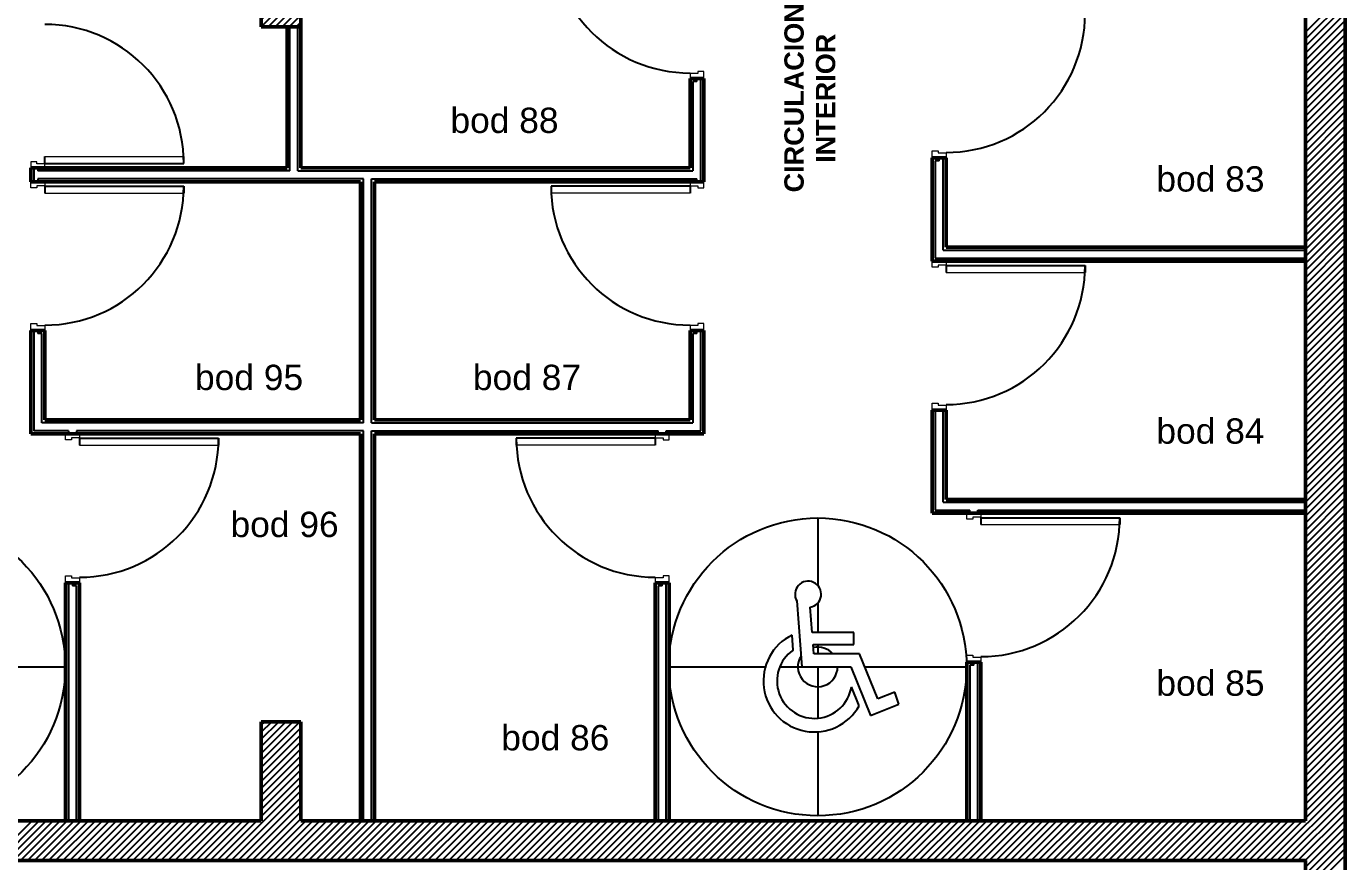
# Model space of a CAD drawing. Header units: millimetres. Extents: x -42700 to 155289, y -7931 to 68797.
# Drawn here: x 27012 to 33657, y 14145 to 18352 of the extents above; entities that cross this region are included whole.
import ezdxf

# ---------------------------------------------------------------- set-up
doc = ezdxf.new("R2010")
doc.units = ezdxf.units.MM
doc.layers.add('01 arquitectura', color=8, linetype='Continuous')
doc.styles.add('Arial_4', font='arial.ttf', dxfattribs={"height": 0.1275})
doc.styles.add('Arial_B', font='arialbd.ttf', dxfattribs={"height": 0.0975})

msp = doc.modelspace()

# ---------------------------------------------------------------- hatches: boundary and pattern name
at = {"layer": '01 arquitectura'}
h = msp.add_hatch(dxfattribs=at)
h.set_pattern_fill('_USER', color=9, scale=24.999937, angle=45, style=0, pattern_type=0)
h.set_pattern_definition([(45, (28194.674, 18349.644), (-17.6776, 17.6776), [])])
h.paths.add_polyline_path([(28194.674, 18349.644), (28394.674, 18349.644), (28394.674, 18849.643), (28194.674, 18849.643)])

# ---------------------------------------------------------------- linework, layer by layer
at = {"layer": '01 arquitectura', "color": 8, "lineweight": 50}
for p, q in [((33654.661, 13262.159), (33654.661, 27799.62)), ((33454.661, 27729.621), (33454.661, 14349.654)), ((28194.674, 18849.643), (28194.674, 18349.644)), ((28394.674, 18349.644), (28394.674, 18839.643)), ((28194.674, 18349.644), (28324.674, 18349.644)), ((28324.674, 18349.644), (28324.674, 17639.646)), ((28394.674, 18349.644), (28324.674, 18349.644)), ((28394.674, 17639.646), (28394.674, 18349.644)), ((30354.669, 18089.645), (30354.669, 17639.646)), ((30424.669, 18089.645), (30354.669, 18089.645)), ((30424.669, 17569.646), (30424.669, 18089.645)), ((31574.666, 17689.646), (31574.666, 17169.647)), ((31644.666, 17689.646), (31574.666, 17689.646)), ((31644.666, 17239.647), (31644.666, 17689.646)), ((28324.674, 17639.646), (27034.677, 17639.646)), ((27034.677, 17639.646), (27034.677, 17569.646)), ((30354.669, 17639.646), (28394.674, 17639.646)), ((27034.677, 17569.646), (28694.673, 17569.646)), ((28694.673, 17569.646), (28694.673, 16369.649)), ((28764.673, 17569.646), (30424.669, 17569.646)), ((28764.673, 16369.649), (28764.673, 17569.646)), ((33454.661, 17239.647), (31644.666, 17239.647)), ((31574.666, 17169.647), (33454.661, 17169.647)), ((27034.677, 16819.648), (27034.677, 16299.649)), ((27104.677, 16819.648), (27034.677, 16819.648)), ((27104.677, 16369.649), (27104.677, 16819.648)), ((30354.669, 16819.648), (30354.669, 16369.649)), ((30424.669, 16819.648), (30354.669, 16819.648)), ((30424.669, 16299.649), (30424.669, 16819.648)), ((31574.666, 16419.649), (31574.666, 15899.65)), ((31574.666, 16419.649), (31644.666, 16419.649)), ((31644.666, 15969.65), (31644.666, 16419.649)), ((28694.673, 16369.649), (27104.677, 16369.649)), ((30354.669, 16369.649), (28764.673, 16369.649)), ((27034.677, 16299.649), (28694.673, 16299.649)), ((28694.673, 16299.649), (28694.673, 14349.654)), ((28764.673, 16299.649), (30424.669, 16299.649)), ((28764.673, 14349.654), (28764.673, 16299.649)), ((33454.661, 15969.65), (31644.666, 15969.65)), ((31574.666, 15899.65), (33454.661, 15899.65)), ((27209.677, 15549.651), (27209.677, 14349.654)), ((27279.677, 15549.651), (27209.677, 15549.651)), ((27279.677, 14349.654), (27279.677, 15549.651)), ((30179.669, 15549.651), (30179.669, 14349.654)), ((30249.669, 15549.651), (30179.669, 15549.651)), ((30249.669, 14349.654), (30249.669, 15549.651)), ((31749.665, 15149.652), (31749.665, 14349.654)), ((31819.665, 15149.652), (31749.665, 15149.652)), ((31819.665, 14349.654), (31819.665, 15149.652)), ((28194.674, 14849.653), (28194.674, 14349.654)), ((28394.674, 14849.653), (28194.674, 14849.653)), ((28394.674, 14349.654), (28394.674, 14849.653)), ((28194.674, 14349.654), (23394.686, 14349.654)), ((33454.661, 14349.654), (28394.674, 14349.654)), ((23194.687, 14149.655), (33454.661, 14149.655)), ((33454.661, 14149.655), (33454.661, 13262.159))]:
    msp.add_line(p, q, dxfattribs=at)
at = {"layer": '01 arquitectura', "color": 9, "linetype": 'Continuous'}
for p, q in [((33454.661, 18323.679), (33654.661, 18523.679)), ((33454.661, 18288.324), (33654.661, 18488.323)), ((33454.661, 18252.969), (33654.661, 18452.968)), ((33454.661, 18217.613), (33654.661, 18417.613)), ((33454.661, 18182.258), (33654.661, 18382.258)), ((33454.661, 18146.903), (33654.661, 18346.902)), ((33454.661, 18111.548), (33654.661, 18311.547)), ((33454.661, 18076.192), (33654.661, 18276.192)), ((33454.661, 18040.837), (33654.661, 18240.837)), ((33454.661, 18005.482), (33654.661, 18205.481)), ((33454.661, 17970.127), (33654.661, 18170.126)), ((33454.661, 17934.771), (33654.661, 18134.771)), ((33454.661, 17899.416), (33654.661, 18099.416)), ((33454.661, 17864.061), (33654.661, 18064.06)), ((33454.661, 17828.706), (33654.661, 18028.705)), ((33454.661, 17793.35), (33654.661, 17993.35)), ((33454.661, 17757.995), (33654.661, 17957.995)), ((33454.661, 17722.64), (33654.661, 17922.639)), ((33454.661, 17687.285), (33654.661, 17887.284)), ((33454.661, 17651.929), (33654.661, 17851.929)), ((33454.661, 17616.574), (33654.661, 17816.574)), ((33454.661, 17581.219), (33654.661, 17781.218)), ((33454.661, 17545.864), (33654.661, 17745.863)), ((33454.661, 17510.508), (33654.661, 17710.508)), ((33454.661, 17475.153), (33654.661, 17675.153)), ((33454.661, 17439.798), (33654.661, 17639.797)), ((33454.661, 17404.443), (33654.661, 17604.442)), ((33454.661, 17369.087), (33654.661, 17569.087)), ((33454.661, 17333.732), (33654.661, 17533.732)), ((33454.661, 17298.377), (33654.661, 17498.376)), ((33454.661, 17263.022), (33654.661, 17463.021)), ((33454.661, 17227.666), (33654.661, 17427.666)), ((33454.661, 17192.311), (33654.661, 17392.311)), ((33454.661, 17156.956), (33654.661, 17356.955)), ((33454.661, 17121.601), (33654.661, 17321.6)), ((33454.661, 17086.245), (33654.661, 17286.245)), ((33454.661, 17050.89), (33654.661, 17250.89)), ((33454.661, 17015.535), (33654.661, 17215.534)), ((33454.661, 16980.18), (33654.661, 17180.179)), ((33454.661, 16944.824), (33654.661, 17144.824)), ((33454.661, 16909.469), (33654.661, 17109.469)), ((33454.661, 16874.114), (33654.661, 17074.113)), ((33454.661, 16838.759), (33654.661, 17038.758)), ((33454.661, 16803.403), (33654.661, 17003.403)), ((33454.661, 16768.048), (33654.661, 16968.048)), ((33454.661, 16732.693), (33654.661, 16932.692)), ((33454.661, 16697.338), (33654.661, 16897.337)), ((33454.661, 16661.982), (33654.661, 16861.982)), ((33454.661, 16626.627), (33654.661, 16826.627)), ((33454.661, 16591.272), (33654.661, 16791.271)), ((33454.661, 16555.917), (33654.661, 16755.916)), ((33454.661, 16520.561), (33654.661, 16720.561)), ((33454.661, 16485.206), (33654.661, 16685.206)), ((33454.661, 16449.851), (33654.661, 16649.85)), ((33454.661, 16414.496), (33654.661, 16614.495)), ((33454.661, 16379.14), (33654.661, 16579.14)), ((33454.661, 16343.785), (33654.661, 16543.785)), ((33454.661, 16308.43), (33654.661, 16508.429)), ((33454.661, 16273.075), (33654.661, 16473.074)), ((33454.661, 16237.719), (33654.661, 16437.719)), ((33454.661, 16202.364), (33654.661, 16402.364)), ((33454.661, 16167.009), (33654.661, 16367.008)), ((33454.661, 16131.654), (33654.661, 16331.653)), ((33454.661, 16096.298), (33654.661, 16296.298)), ((33454.661, 16060.943), (33654.661, 16260.943)), ((33454.661, 16025.588), (33654.661, 16225.587)), ((33454.661, 15990.233), (33654.661, 16190.232)), ((33454.661, 15954.877), (33654.661, 16154.877)), ((33454.661, 15919.522), (33654.661, 16119.522)), ((33454.661, 15884.167), (33654.661, 16084.166)), ((33454.661, 15848.812), (33654.661, 16048.811)), ((33454.661, 15813.456), (33654.661, 16013.456)), ((33454.661, 15778.101), (33654.661, 15978.101)), ((33454.661, 15742.746), (33654.661, 15942.745)), ((33454.661, 15707.391), (33654.661, 15907.39)), ((33454.661, 15672.035), (33654.661, 15872.035)), ((33454.661, 15636.68), (33654.661, 15836.68)), ((33454.661, 15601.325), (33654.661, 15801.324)), ((33454.661, 15565.97), (33654.661, 15765.969)), ((33454.661, 15530.614), (33654.661, 15730.614)), ((33454.661, 15495.259), (33654.661, 15695.259)), ((33454.661, 15459.904), (33654.661, 15659.903)), ((33454.661, 15424.549), (33654.661, 15624.548)), ((33454.661, 15389.193), (33654.661, 15589.193)), ((33454.661, 15353.838), (33654.661, 15553.838)), ((33454.661, 15318.483), (33654.661, 15518.482)), ((33454.661, 15283.128), (33654.661, 15483.127)), ((33454.661, 15247.772), (33654.661, 15447.772)), ((33454.661, 15212.417), (33654.661, 15412.417)), ((33454.661, 15177.062), (33654.661, 15377.061)), ((33454.661, 15141.707), (33654.661, 15341.706)), ((33454.661, 15106.351), (33654.661, 15306.351)), ((33454.661, 15070.996), (33654.661, 15270.996)), ((33454.661, 15035.641), (33654.661, 15235.64)), ((33454.661, 15000.286), (33654.661, 15200.285)), ((33454.661, 14964.93), (33654.661, 15164.93)), ((33454.661, 14929.575), (33654.661, 15129.575)), ((33454.661, 14894.22), (33654.661, 15094.219)), ((33454.661, 14858.865), (33654.661, 15058.864)), ((33454.661, 14823.509), (33654.661, 15023.509)), ((33454.661, 14788.154), (33654.661, 14988.154)), ((33454.661, 14752.799), (33654.661, 14952.798)), ((33454.661, 14717.444), (33654.661, 14917.443)), ((28194.674, 14831.455), (28212.872, 14849.653)), ((28194.674, 14796.1), (28248.228, 14849.653)), ((28194.674, 14760.744), (28283.583, 14849.653)), ((28194.674, 14725.389), (28318.938, 14849.653)), ((28194.674, 14690.034), (28354.293, 14849.653)), ((28194.674, 14654.679), (28389.649, 14849.653)), ((28194.674, 14619.323), (28394.674, 14819.323)), ((33454.661, 14682.088), (33654.661, 14882.088)), ((33454.661, 14646.733), (33654.661, 14846.733)), ((28194.674, 14583.968), (28394.674, 14783.968)), ((33454.661, 14611.378), (33654.661, 14811.377)), ((33454.661, 14576.023), (33654.661, 14776.022)), ((28194.674, 14548.613), (28394.674, 14748.612)), ((28194.674, 14513.258), (28394.674, 14713.257)), ((33454.661, 14540.667), (33654.661, 14740.667)), ((33454.661, 14505.312), (33654.661, 14705.312)), ((28194.674, 14477.902), (28394.674, 14677.902)), ((28194.674, 14442.547), (28394.674, 14642.546)), ((33454.661, 14469.957), (33654.661, 14669.956)), ((33454.661, 14434.601), (33654.661, 14634.601)), ((28194.674, 14407.192), (28394.674, 14607.191)), ((28194.674, 14371.836), (28394.674, 14571.836)), ((33454.661, 14399.246), (33654.661, 14599.246)), ((33454.661, 14363.891), (33654.661, 14563.89)), ((28007.848, 14149.655), (28394.674, 14536.481)), ((28043.203, 14149.655), (28394.674, 14501.125)), ((33275.78, 14149.655), (33654.661, 14528.535)), ((33311.135, 14149.655), (33654.661, 14493.18)), ((28078.558, 14149.655), (28394.674, 14465.77)), ((28113.913, 14149.655), (28394.674, 14430.415)), ((33346.49, 14149.655), (33654.661, 14457.825)), ((33381.846, 14149.655), (33654.661, 14422.469)), ((28149.269, 14149.655), (28394.674, 14395.06)), ((28184.624, 14149.655), (28394.674, 14359.704)), ((33417.201, 14149.655), (33654.661, 14387.114)), ((26841.124, 14149.655), (27041.124, 14349.654)), ((26876.48, 14149.655), (27076.479, 14349.654)), ((26911.835, 14149.655), (27111.834, 14349.654)), ((26947.19, 14149.655), (27147.19, 14349.654)), ((26982.545, 14149.655), (27182.545, 14349.654)), ((27017.901, 14149.655), (27217.9, 14349.654)), ((27053.256, 14149.655), (27253.255, 14349.654)), ((27088.611, 14149.655), (27288.611, 14349.654)), ((27123.966, 14149.655), (27323.966, 14349.654)), ((27159.322, 14149.655), (27359.321, 14349.654)), ((27194.677, 14149.655), (27394.676, 14349.654)), ((27230.032, 14149.655), (27430.032, 14349.654)), ((27265.387, 14149.655), (27465.387, 14349.654)), ((27300.743, 14149.655), (27500.742, 14349.654)), ((27336.098, 14149.655), (27536.097, 14349.654)), ((27371.453, 14149.655), (27571.453, 14349.654)), ((27406.808, 14149.655), (27606.808, 14349.654)), ((27442.164, 14149.655), (27642.163, 14349.654)), ((27477.519, 14149.655), (27677.518, 14349.654)), ((27512.874, 14149.655), (27712.874, 14349.654)), ((27548.229, 14149.655), (27748.229, 14349.654)), ((27583.585, 14149.655), (27783.584, 14349.654)), ((27618.94, 14149.655), (27818.939, 14349.654)), ((27654.295, 14149.655), (27854.295, 14349.654)), ((27689.65, 14149.655), (27889.65, 14349.654)), ((27725.006, 14149.655), (27925.005, 14349.654)), ((27760.361, 14149.655), (27960.36, 14349.654)), ((27795.716, 14149.655), (27995.716, 14349.654)), ((27831.071, 14149.655), (28031.071, 14349.654)), ((27866.427, 14149.655), (28066.426, 14349.654)), ((27901.782, 14149.655), (28101.781, 14349.654)), ((27937.137, 14149.655), (28137.137, 14349.654)), ((27972.492, 14149.655), (28172.492, 14349.654)), ((28219.979, 14149.655), (28419.979, 14349.654)), ((28255.334, 14149.655), (28455.334, 14349.654)), ((28290.69, 14149.655), (28490.689, 14349.654)), ((28326.045, 14149.655), (28526.044, 14349.654)), ((28361.4, 14149.655), (28561.4, 14349.654)), ((28396.755, 14149.655), (28596.755, 14349.654)), ((28432.111, 14149.655), (28632.11, 14349.654)), ((28467.466, 14149.655), (28667.465, 14349.654)), ((28502.821, 14149.655), (28702.821, 14349.654)), ((28538.176, 14149.655), (28738.176, 14349.654)), ((28573.532, 14149.655), (28773.531, 14349.654)), ((28608.887, 14149.655), (28808.886, 14349.654)), ((28644.242, 14149.655), (28844.242, 14349.654)), ((28679.597, 14149.655), (28879.597, 14349.654)), ((28714.953, 14149.655), (28914.952, 14349.654)), ((28750.308, 14149.655), (28950.307, 14349.654)), ((28785.663, 14149.655), (28985.663, 14349.654)), ((28821.018, 14149.655), (29021.018, 14349.654)), ((28856.374, 14149.655), (29056.373, 14349.654)), ((28891.729, 14149.655), (29091.728, 14349.654)), ((28927.084, 14149.655), (29127.084, 14349.654)), ((28962.439, 14149.655), (29162.439, 14349.654)), ((28997.795, 14149.655), (29197.794, 14349.654)), ((29033.15, 14149.655), (29233.149, 14349.654)), ((29068.505, 14149.655), (29268.505, 14349.654)), ((29103.86, 14149.655), (29303.86, 14349.654)), ((29139.216, 14149.655), (29339.215, 14349.654)), ((29174.571, 14149.655), (29374.57, 14349.654)), ((29209.926, 14149.655), (29409.926, 14349.654)), ((29245.281, 14149.655), (29445.281, 14349.654)), ((29280.637, 14149.655), (29480.636, 14349.654)), ((29315.992, 14149.655), (29515.991, 14349.654)), ((29351.347, 14149.655), (29551.347, 14349.654)), ((29386.702, 14149.655), (29586.702, 14349.654)), ((29422.058, 14149.655), (29622.057, 14349.654)), ((29457.413, 14149.655), (29657.412, 14349.654)), ((29492.768, 14149.655), (29692.768, 14349.654)), ((29528.123, 14149.655), (29728.123, 14349.654)), ((29563.479, 14149.655), (29763.478, 14349.654)), ((29598.834, 14149.655), (29798.833, 14349.654)), ((29634.189, 14149.655), (29834.189, 14349.654)), ((29669.544, 14149.655), (29869.544, 14349.654)), ((29704.9, 14149.655), (29904.899, 14349.654)), ((29740.255, 14149.655), (29940.254, 14349.654)), ((29775.61, 14149.655), (29975.61, 14349.654)), ((29810.965, 14149.655), (30010.965, 14349.654)), ((29846.321, 14149.655), (30046.32, 14349.654)), ((29881.676, 14149.655), (30081.675, 14349.654)), ((29917.031, 14149.655), (30117.031, 14349.654)), ((29952.386, 14149.655), (30152.386, 14349.654)), ((29987.742, 14149.655), (30187.741, 14349.654)), ((30023.097, 14149.655), (30223.096, 14349.654)), ((30058.452, 14149.655), (30258.452, 14349.654)), ((30093.807, 14149.655), (30293.807, 14349.654)), ((30129.163, 14149.655), (30329.162, 14349.654)), ((30164.518, 14149.655), (30364.517, 14349.654)), ((30199.873, 14149.655), (30399.873, 14349.654)), ((30235.228, 14149.655), (30435.228, 14349.654)), ((30270.584, 14149.655), (30470.583, 14349.654)), ((30305.939, 14149.655), (30505.938, 14349.654)), ((30341.294, 14149.655), (30541.294, 14349.654)), ((30376.649, 14149.655), (30576.649, 14349.654)), ((30412.005, 14149.655), (30612.004, 14349.654)), ((30447.36, 14149.655), (30647.359, 14349.654)), ((30482.715, 14149.655), (30682.715, 14349.654)), ((30518.07, 14149.655), (30718.07, 14349.654)), ((30553.426, 14149.655), (30753.425, 14349.654)), ((30588.781, 14149.655), (30788.78, 14349.654)), ((30624.136, 14149.655), (30824.136, 14349.654)), ((30659.491, 14149.655), (30859.491, 14349.654)), ((30694.847, 14149.655), (30894.846, 14349.654)), ((30730.202, 14149.655), (30930.201, 14349.654)), ((30765.557, 14149.655), (30965.557, 14349.654)), ((30800.912, 14149.655), (31000.912, 14349.654)), ((30836.268, 14149.655), (31036.267, 14349.654)), ((30871.623, 14149.655), (31071.622, 14349.654)), ((30906.978, 14149.655), (31106.978, 14349.654)), ((30942.333, 14149.655), (31142.333, 14349.654)), ((30977.689, 14149.655), (31177.688, 14349.654)), ((31013.044, 14149.655), (31213.043, 14349.654)), ((31048.399, 14149.655), (31248.399, 14349.654)), ((31083.754, 14149.655), (31283.754, 14349.654)), ((31119.11, 14149.655), (31319.109, 14349.654)), ((31154.465, 14149.655), (31354.464, 14349.654)), ((31189.82, 14149.655), (31389.82, 14349.654)), ((31225.175, 14149.655), (31425.175, 14349.654)), ((31260.531, 14149.655), (31460.53, 14349.654)), ((31295.886, 14149.655), (31495.885, 14349.654)), ((31331.241, 14149.655), (31531.241, 14349.654)), ((31366.596, 14149.655), (31566.596, 14349.654)), ((31401.952, 14149.655), (31601.951, 14349.654)), ((31437.307, 14149.655), (31637.306, 14349.654)), ((31472.662, 14149.655), (31672.662, 14349.654)), ((31508.017, 14149.655), (31708.017, 14349.654)), ((31543.373, 14149.655), (31743.372, 14349.654)), ((31578.728, 14149.655), (31778.727, 14349.654)), ((31614.083, 14149.655), (31814.083, 14349.654)), ((31649.438, 14149.655), (31849.438, 14349.654)), ((31684.794, 14149.655), (31884.793, 14349.654)), ((31720.149, 14149.655), (31920.148, 14349.654)), ((31755.504, 14149.655), (31955.504, 14349.654)), ((31790.859, 14149.655), (31990.859, 14349.654)), ((31826.215, 14149.655), (32026.214, 14349.654)), ((31861.57, 14149.655), (32061.569, 14349.654)), ((31896.925, 14149.655), (32096.925, 14349.654)), ((31932.28, 14149.655), (32132.28, 14349.654)), ((31967.636, 14149.655), (32167.635, 14349.654)), ((32002.991, 14149.655), (32202.99, 14349.654)), ((32038.346, 14149.655), (32238.346, 14349.654)), ((32073.701, 14149.655), (32273.701, 14349.654)), ((32109.057, 14149.655), (32309.056, 14349.654)), ((32144.412, 14149.655), (32344.411, 14349.654)), ((32179.767, 14149.655), (32379.767, 14349.654)), ((32215.122, 14149.655), (32415.122, 14349.654)), ((32250.478, 14149.655), (32450.477, 14349.654)), ((32285.833, 14149.655), (32485.832, 14349.654)), ((32321.188, 14149.655), (32521.188, 14349.654)), ((32356.543, 14149.655), (32556.543, 14349.654)), ((32391.899, 14149.655), (32591.898, 14349.654)), ((32427.254, 14149.655), (32627.253, 14349.654)), ((32462.609, 14149.655), (32662.609, 14349.654)), ((32497.964, 14149.655), (32697.964, 14349.654)), ((32533.32, 14149.655), (32733.319, 14349.654)), ((32568.675, 14149.655), (32768.674, 14349.654)), ((32604.03, 14149.655), (32804.03, 14349.654)), ((32639.385, 14149.655), (32839.385, 14349.654)), ((32674.741, 14149.655), (32874.74, 14349.654)), ((32710.096, 14149.655), (32910.095, 14349.654)), ((32745.451, 14149.655), (32945.451, 14349.654)), ((32780.806, 14149.655), (32980.806, 14349.654)), ((32816.162, 14149.655), (33016.161, 14349.654)), ((32851.517, 14149.655), (33051.516, 14349.654)), ((32886.872, 14149.655), (33086.872, 14349.654)), ((32922.227, 14149.655), (33122.227, 14349.654)), ((32957.583, 14149.655), (33157.582, 14349.654)), ((32992.938, 14149.655), (33192.937, 14349.654)), ((33028.293, 14149.655), (33228.293, 14349.654)), ((33063.648, 14149.655), (33263.648, 14349.654)), ((33099.004, 14149.655), (33299.003, 14349.654)), ((33134.359, 14149.655), (33334.358, 14349.654)), ((33169.714, 14149.655), (33369.714, 14349.654)), ((33205.069, 14149.655), (33405.069, 14349.654)), ((33240.425, 14149.655), (33440.424, 14349.654)), ((33452.556, 14149.655), (33654.661, 14351.759)), ((33454.661, 14116.404), (33654.661, 14316.404)), ((33454.661, 14081.049), (33654.661, 14281.048)), ((33454.661, 14045.694), (33654.661, 14245.693)), ((33454.661, 14010.338), (33654.661, 14210.338)), ((33454.661, 13974.983), (33654.661, 14174.983))]:
    msp.add_line(p, q, dxfattribs=at)
at = {"layer": '01 arquitectura', "color": 8}
for p, q in [((28339.674, 17624.646), (28339.674, 18349.644)), ((28379.674, 17624.646), (28379.674, 18349.644)), ((30389.669, 18074.645), (30389.669, 18089.645)), ((30409.669, 17569.646), (30409.669, 18089.645)), ((30369.669, 18074.645), (30369.669, 17624.646)), ((30389.669, 18074.645), (30369.669, 18074.645)), ((27104.677, 17662.174), (27104.677, 17697.174)), ((27804.675, 17662.174), (27804.675, 17697.174)), ((31609.666, 17674.646), (31609.666, 17689.646)), ((31629.666, 17224.647), (31629.666, 17689.646)), ((27049.677, 17639.646), (27049.677, 17569.646)), ((27069.677, 17639.646), (27069.677, 17624.646)), ((28339.674, 17624.646), (27069.677, 17624.646)), ((27104.677, 17662.174), (27804.675, 17662.174)), ((28379.674, 17624.646), (30369.669, 17624.646)), ((31589.666, 17674.646), (31589.666, 17184.647)), ((31609.666, 17674.646), (31589.666, 17674.646)), ((28709.673, 17584.646), (27069.677, 17584.646)), ((27069.677, 17584.646), (27069.677, 17569.646)), ((27104.677, 17547.118), (27104.677, 17512.118)), ((27104.677, 17547.118), (27804.675, 17547.118)), ((27804.675, 17547.118), (27804.675, 17512.118)), ((28709.673, 16354.649), (28709.673, 17584.646)), ((28749.673, 17584.646), (30389.669, 17584.646)), ((28749.673, 16354.649), (28749.673, 17584.646)), ((29654.671, 17547.118), (29654.671, 17512.118)), ((30354.669, 17547.118), (29654.671, 17547.118)), ((30354.669, 17547.118), (30354.669, 17512.118)), ((30389.669, 17569.646), (30389.669, 17584.646)), ((31629.666, 17224.647), (33454.661, 17224.647)), ((31589.666, 17184.647), (33454.661, 17184.647)), ((31644.666, 17147.119), (31644.666, 17112.119)), ((31644.666, 17147.119), (32344.664, 17147.119)), ((32344.664, 17147.119), (32344.664, 17112.119)), ((27049.677, 16819.648), (27049.677, 16314.649)), ((27069.677, 16819.648), (27069.677, 16804.648)), ((30389.669, 16804.648), (30389.669, 16819.648)), ((30409.669, 16314.649), (30409.669, 16819.648)), ((27089.677, 16804.648), (27069.677, 16804.648)), ((27089.677, 16354.649), (27089.677, 16804.648)), ((30369.669, 16804.648), (30369.669, 16354.649)), ((30389.669, 16804.648), (30369.669, 16804.648)), ((31589.666, 16419.649), (31589.666, 15914.65)), ((31629.666, 15954.65), (31629.666, 16419.649)), ((28709.673, 16354.649), (27089.677, 16354.649)), ((28749.673, 16354.649), (30369.669, 16354.649)), ((27224.677, 16314.649), (27049.677, 16314.649)), ((27224.677, 16314.649), (27224.677, 16299.649)), ((28709.673, 16314.649), (27264.677, 16314.649)), ((27264.677, 16314.649), (27264.677, 16299.649)), ((28709.673, 14349.654), (28709.673, 16314.649)), ((28749.673, 16314.649), (30194.669, 16314.649)), ((28749.673, 14349.654), (28749.673, 16314.649)), ((30194.669, 16299.649), (30194.669, 16314.649)), ((30234.669, 16314.649), (30409.669, 16314.649)), ((30234.669, 16299.649), (30234.669, 16314.649)), ((27279.677, 16277.121), (27279.677, 16242.121)), ((27279.677, 16277.121), (27979.675, 16277.121)), ((27979.675, 16277.121), (27979.675, 16242.121)), ((29479.671, 16277.121), (29479.671, 16242.121)), ((30179.669, 16277.121), (29479.671, 16277.121)), ((30179.669, 16277.121), (30179.669, 16242.121)), ((31629.666, 15954.65), (33454.661, 15954.65)), ((31589.666, 15914.65), (31764.665, 15914.65)), ((31764.665, 15899.65), (31764.665, 15914.65)), ((31804.665, 15914.65), (33454.661, 15914.65)), ((31804.665, 15899.65), (31804.665, 15914.65)), ((30998.063, 15875.629), (30998.063, 15535.799)), ((31819.665, 15877.122), (31819.665, 15842.122)), ((31819.665, 15877.122), (32519.664, 15877.122)), ((32519.664, 15877.122), (32519.664, 15842.122)), ((27224.677, 15549.651), (27224.677, 14349.654)), ((27244.677, 15549.651), (27244.677, 15534.651)), ((27264.677, 15534.651), (27244.677, 15534.651)), ((27264.677, 14349.654), (27264.677, 15534.651)), ((30194.669, 15534.651), (30194.669, 14349.654)), ((30214.669, 15534.651), (30194.669, 15534.651)), ((30214.669, 15534.651), (30214.669, 15549.651)), ((30234.669, 14349.654), (30234.669, 15549.651)), ((30892.742, 15457.821), (30918.063, 15125.631)), ((30970.14, 15299.635), (30960.478, 15426.384)), ((30998.063, 15448.802), (30998.063, 15299.635)), ((30874.287, 15210.044), (30868.503, 15285.931)), ((31179.182, 15299.635), (30970.14, 15299.635)), ((31179.182, 15237.943), (31179.182, 15299.635)), ((30978.437, 15190.781), (30974.842, 15237.943)), ((30974.842, 15237.943), (31179.182, 15237.943)), ((30998.063, 15237.943), (30998.063, 15190.781)), ((31208.778, 15190.781), (30978.437, 15190.781)), ((31300.594, 14964.983), (31208.778, 15190.781)), ((26695.282, 15125.631), (27208.072, 15125.631)), ((30249.669, 15125.631), (30735.403, 15125.631)), ((30808.134, 15125.631), (30918.063, 15125.631)), ((30918.063, 15125.631), (31164.939, 15125.631)), ((30998.063, 15125.631), (30998.063, 14868.253)), ((31164.939, 15125.631), (31264.639, 14880.442)), ((31235.27, 15125.631), (31748.061, 15125.631)), ((31764.665, 15134.652), (31764.665, 14349.654)), ((31784.665, 15134.652), (31764.665, 15134.652)), ((31784.665, 15134.652), (31784.665, 15149.652)), ((31804.665, 14349.654), (31804.665, 15149.652)), ((31206.693, 14930.189), (31168.018, 15025.3)), ((31385.903, 14999.093), (31300.594, 14964.983)), ((31407.068, 14937.389), (31385.903, 14999.093)), ((31264.639, 14880.442), (31407.068, 14937.389)), ((30998.063, 14799.697), (30998.063, 14375.632)), ((33657.054, 14249.654), (33654.661, 14249.654)), ((33657.054, 14149.655), (33657.054, 14249.654)), ((33654.661, 14149.655), (33657.054, 14149.655))]:
    msp.add_line(p, q, dxfattribs=at)
at = {"layer": '01 arquitectura', "color": 8, "lineweight": 18}
for p, q in [((30354.669, 18114.652), (30354.669, 18089.645)), ((30394.669, 18114.652), (30354.669, 18114.652)), ((30424.669, 18124.652), (30394.669, 18124.652)), ((30394.669, 18124.652), (30394.669, 18114.652)), ((30424.669, 18089.645), (30424.669, 18124.652)), ((27104.677, 17697.174), (27804.675, 17697.174)), ((31574.666, 17724.653), (31604.666, 17724.653)), ((31574.666, 17689.646), (31574.666, 17724.653)), ((31604.666, 17724.653), (31604.666, 17714.653)), ((31604.666, 17714.653), (31644.666, 17714.653)), ((31644.666, 17714.653), (31644.666, 17689.646)), ((27064.677, 17669.621), (27034.677, 17669.621)), ((27034.677, 17669.621), (27034.677, 17639.646)), ((27064.677, 17659.692), (27064.677, 17669.621)), ((27104.677, 17659.692), (27064.677, 17659.692)), ((27104.677, 17639.646), (27104.677, 17659.692)), ((27034.677, 17539.671), (27034.677, 17569.646)), ((27064.677, 17549.6), (27064.677, 17539.671)), ((27104.677, 17549.6), (27064.677, 17549.6)), ((27104.677, 17569.646), (27104.677, 17549.6)), ((30354.669, 17569.646), (30354.669, 17549.6)), ((30354.669, 17549.6), (30394.669, 17549.6)), ((30394.669, 17549.6), (30394.669, 17539.671)), ((30424.669, 17539.671), (30424.669, 17569.646)), ((27064.677, 17539.671), (27034.677, 17539.671)), ((27104.677, 17512.118), (27804.675, 17512.118)), ((30354.669, 17512.118), (29654.671, 17512.118)), ((30394.669, 17539.671), (30424.669, 17539.671)), ((31574.666, 17139.672), (31574.666, 17169.647)), ((31604.666, 17149.601), (31604.666, 17139.672)), ((31644.666, 17149.601), (31604.666, 17149.601)), ((31644.666, 17169.647), (31644.666, 17149.601)), ((31604.666, 17139.672), (31574.666, 17139.672)), ((31644.666, 17112.119), (32344.664, 17112.119)), ((27034.677, 16854.655), (27064.677, 16854.655)), ((27034.677, 16819.648), (27034.677, 16854.655)), ((27064.677, 16854.655), (27064.677, 16844.655)), ((27064.677, 16844.655), (27104.677, 16844.655)), ((27104.677, 16844.655), (27104.677, 16819.648)), ((30354.669, 16844.655), (30354.669, 16819.648)), ((30394.669, 16844.655), (30354.669, 16844.655)), ((30424.669, 16854.655), (30394.669, 16854.655)), ((30394.669, 16854.655), (30394.669, 16844.655)), ((30424.669, 16819.648), (30424.669, 16854.655)), ((31574.666, 16454.656), (31604.666, 16454.656)), ((31574.666, 16419.649), (31574.666, 16454.656)), ((31604.666, 16454.656), (31604.666, 16444.656)), ((31604.666, 16444.656), (31644.666, 16444.656)), ((31644.666, 16444.656), (31644.666, 16419.649)), ((27209.677, 16269.674), (27209.677, 16299.649)), ((27279.677, 16299.649), (27279.677, 16279.603)), ((30179.669, 16299.649), (30179.669, 16279.603)), ((30249.669, 16269.674), (30249.669, 16299.649)), ((27239.677, 16269.674), (27209.677, 16269.674)), ((27239.677, 16279.603), (27239.677, 16269.674)), ((27279.677, 16279.603), (27239.677, 16279.603)), ((27279.677, 16242.121), (27979.675, 16242.121)), ((30179.669, 16242.121), (29479.671, 16242.121)), ((30179.669, 16279.603), (30219.669, 16279.603)), ((30219.669, 16279.603), (30219.669, 16269.674)), ((30219.669, 16269.674), (30249.669, 16269.674)), ((31749.665, 15869.675), (31749.665, 15899.65)), ((31819.665, 15899.65), (31819.665, 15879.604)), ((31779.665, 15869.675), (31749.665, 15869.675)), ((31779.665, 15879.604), (31779.665, 15869.675)), ((31819.665, 15879.604), (31779.665, 15879.604)), ((31819.665, 15842.122), (32519.664, 15842.122)), ((27209.677, 15584.658), (27239.677, 15584.658)), ((27209.677, 15549.651), (27209.677, 15584.658)), ((27239.677, 15584.658), (27239.677, 15574.658)), ((27239.677, 15574.658), (27279.677, 15574.658)), ((27279.677, 15574.658), (27279.677, 15549.651)), ((30179.669, 15574.658), (30179.669, 15549.651)), ((30219.669, 15574.658), (30179.669, 15574.658)), ((30249.669, 15584.658), (30219.669, 15584.658)), ((30219.669, 15584.658), (30219.669, 15574.658)), ((30249.669, 15549.651), (30249.669, 15584.658)), ((31749.665, 15184.659), (31779.665, 15184.659)), ((31749.665, 15149.652), (31749.665, 15184.659)), ((31779.665, 15184.659), (31779.665, 15174.659)), ((31779.665, 15174.659), (31819.665, 15174.659)), ((31819.665, 15174.659), (31819.665, 15149.652))]:
    msp.add_line(p, q, dxfattribs=at)
at = {"layer": '01 arquitectura', "color": 8}
for centre in [(26458.074, 15125.631), (30998.063, 15125.631)]:
    msp.add_circle(centre, 749.998, dxfattribs=at)
for centre, radius, start, end in [((30354.669, 18817.115), 699.998, 180, 270), ((31644.666, 18417.116), 699.998, 270, 0), ((27104.677, 17662.174), 699.998, 0, 90), ((27104.677, 17547.118), 699.998, 270, 0), ((30354.669, 17547.118), 699.998, 180, 270), ((31644.666, 17147.119), 699.998, 270, 0), ((27279.677, 16277.121), 699.998, 270, 0), ((30179.669, 16277.121), 699.998, 180, 270), ((31819.665, 15877.122), 699.998, 270, 0), ((30949.544, 15491.517), 66.045, 279.5296114, 210.6777104), ((30981.662, 15054.884), 257.27, 116.0940158, 331.008057), ((30998.063, 15125.631), 100, 40.8493161, 102.7936884), ((30981.662, 15054.884), 188.69, 124.6842098, 350.9794263), ((30998.063, 15125.631), 100, 147.4387992, 0)]:
    msp.add_arc(centre, radius, start, end, dxfattribs=at)

# ---------------------------------------------------------------- texts
at = {"layer": '01 arquitectura', "color": 8, "attachment_point": 1, "rotation": 90, "style": 'Arial_B'}
for s, insert, char_height, width in [('CIRCULACION ', (30829.857, 17515.83), 97.49976, 1208.54088), ('INTERIOR', (30988.607, 17664.658), 97.4998, 799.68128)]:
    msp.add_mtext(s, dxfattribs=dict(at, insert=insert, char_height=char_height, width=width))
at = {"layer": '01 arquitectura', "color": 8, "char_height": 127.4997, "width": 691.45374, "attachment_point": 1, "style": 'Arial_4'}
for s, insert in [('bod 88', (29147.822, 17942.723)), ('bod 83', (32703.837, 17647.537)), ('bod 95', (27861.128, 16647.673)), ('bod 87', (29261.124, 16647.673)), ('bod 84', (32703.837, 16377.54)), ('bod 96', (28040.054, 15907.266)), ('bod 85', (32703.837, 15107.543)), ('bod 86', (29403.845, 14832.731))]:
    msp.add_mtext(s, dxfattribs=dict(at, insert=insert))

doc.saveas('drawing.dxf')
